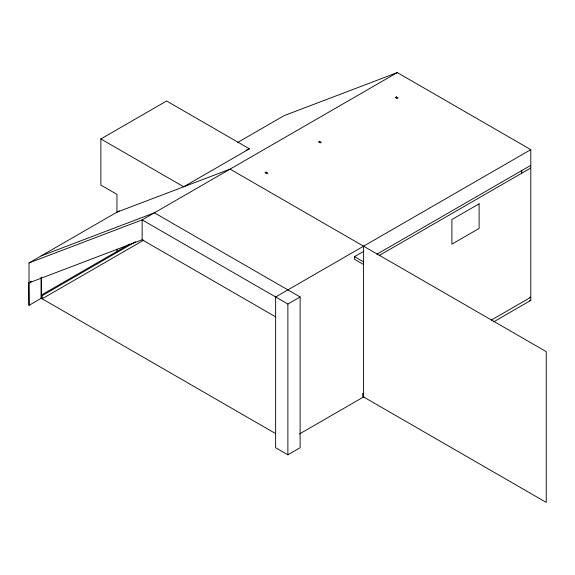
<?xml version="1.0" encoding="UTF-8"?>
<svg xmlns="http://www.w3.org/2000/svg" width="575" height="575" viewBox="0 0 575 575"><rect width="100%" height="100%" fill="white"/><g stroke="black" fill="none" stroke-linecap="round" stroke-linejoin="round"><path stroke-width="0.86" d="M100.862 138.949L166.599 100.999L249.428 148.817L183.691 186.767L100.862 138.949L100.862 185.071L116.955 194.364L116.955 212.161L230.093 169.115L546.25 351.648L546.25 502.421L362.681 396.434L362.681 393.293L363.587 393.817M42.112 297.778L29.009 305.339L29.009 262.933L119.277 210.824M237.655 142.478L284.158 115.625L397.296 72.579L530.79 149.651L530.79 300.423L493.537 321.928M31.302 281.506L28.994 282.842L142.147 239.782L275.641 316.854M397.296 72.579L142.147 219.887L29.009 262.933M129.72 244.052L41.249 295.133L42.155 295.658L135.52 241.752M143.872 240.07L42.155 298.799L42.155 295.658M530.79 149.651L275.641 296.959L275.641 447.731L287.881 454.796L300.121 447.731L300.121 296.959L154.388 212.822L41.249 255.868M363.587 264.507L354.516 259.275L354.516 256.658L363.853 251.268M142.147 239.782L142.147 219.887L287.881 304.031L300.121 296.959M376.805 254.258L530.79 165.356M379.141 255.53L530.79 167.979M491.23 320.124L530.79 297.282L529.582 297.282M299.525 433.945L363.939 396.757M31.69 281.268L28.75 282.957L29.009 305.339M246.093 150.089L249.428 148.817M529.582 300.423L530.79 300.423M354.516 256.658L363.587 261.891M41.235 277.502L41.249 298.274L275.432 433.478M521.719 170.595L521.719 173.212M363.587 246.186L363.587 396.958M287.881 304.031L287.881 454.796M116.955 249.263L116.955 251.915M41.249 277.071L41.249 298.274M266.146 172.112L264.989 172.773L266.764 173.801L267.914 173.132L266.146 172.112M319.549 141.278L318.399 141.939L320.174 142.967L321.324 142.298L319.549 141.278M396.398 96.909L395.248 97.57L397.016 98.598L398.173 97.93L396.398 96.909M479.104 203.838L451.9 219.542L451.9 244.145L479.104 228.44L479.104 203.838"/></g></svg>
